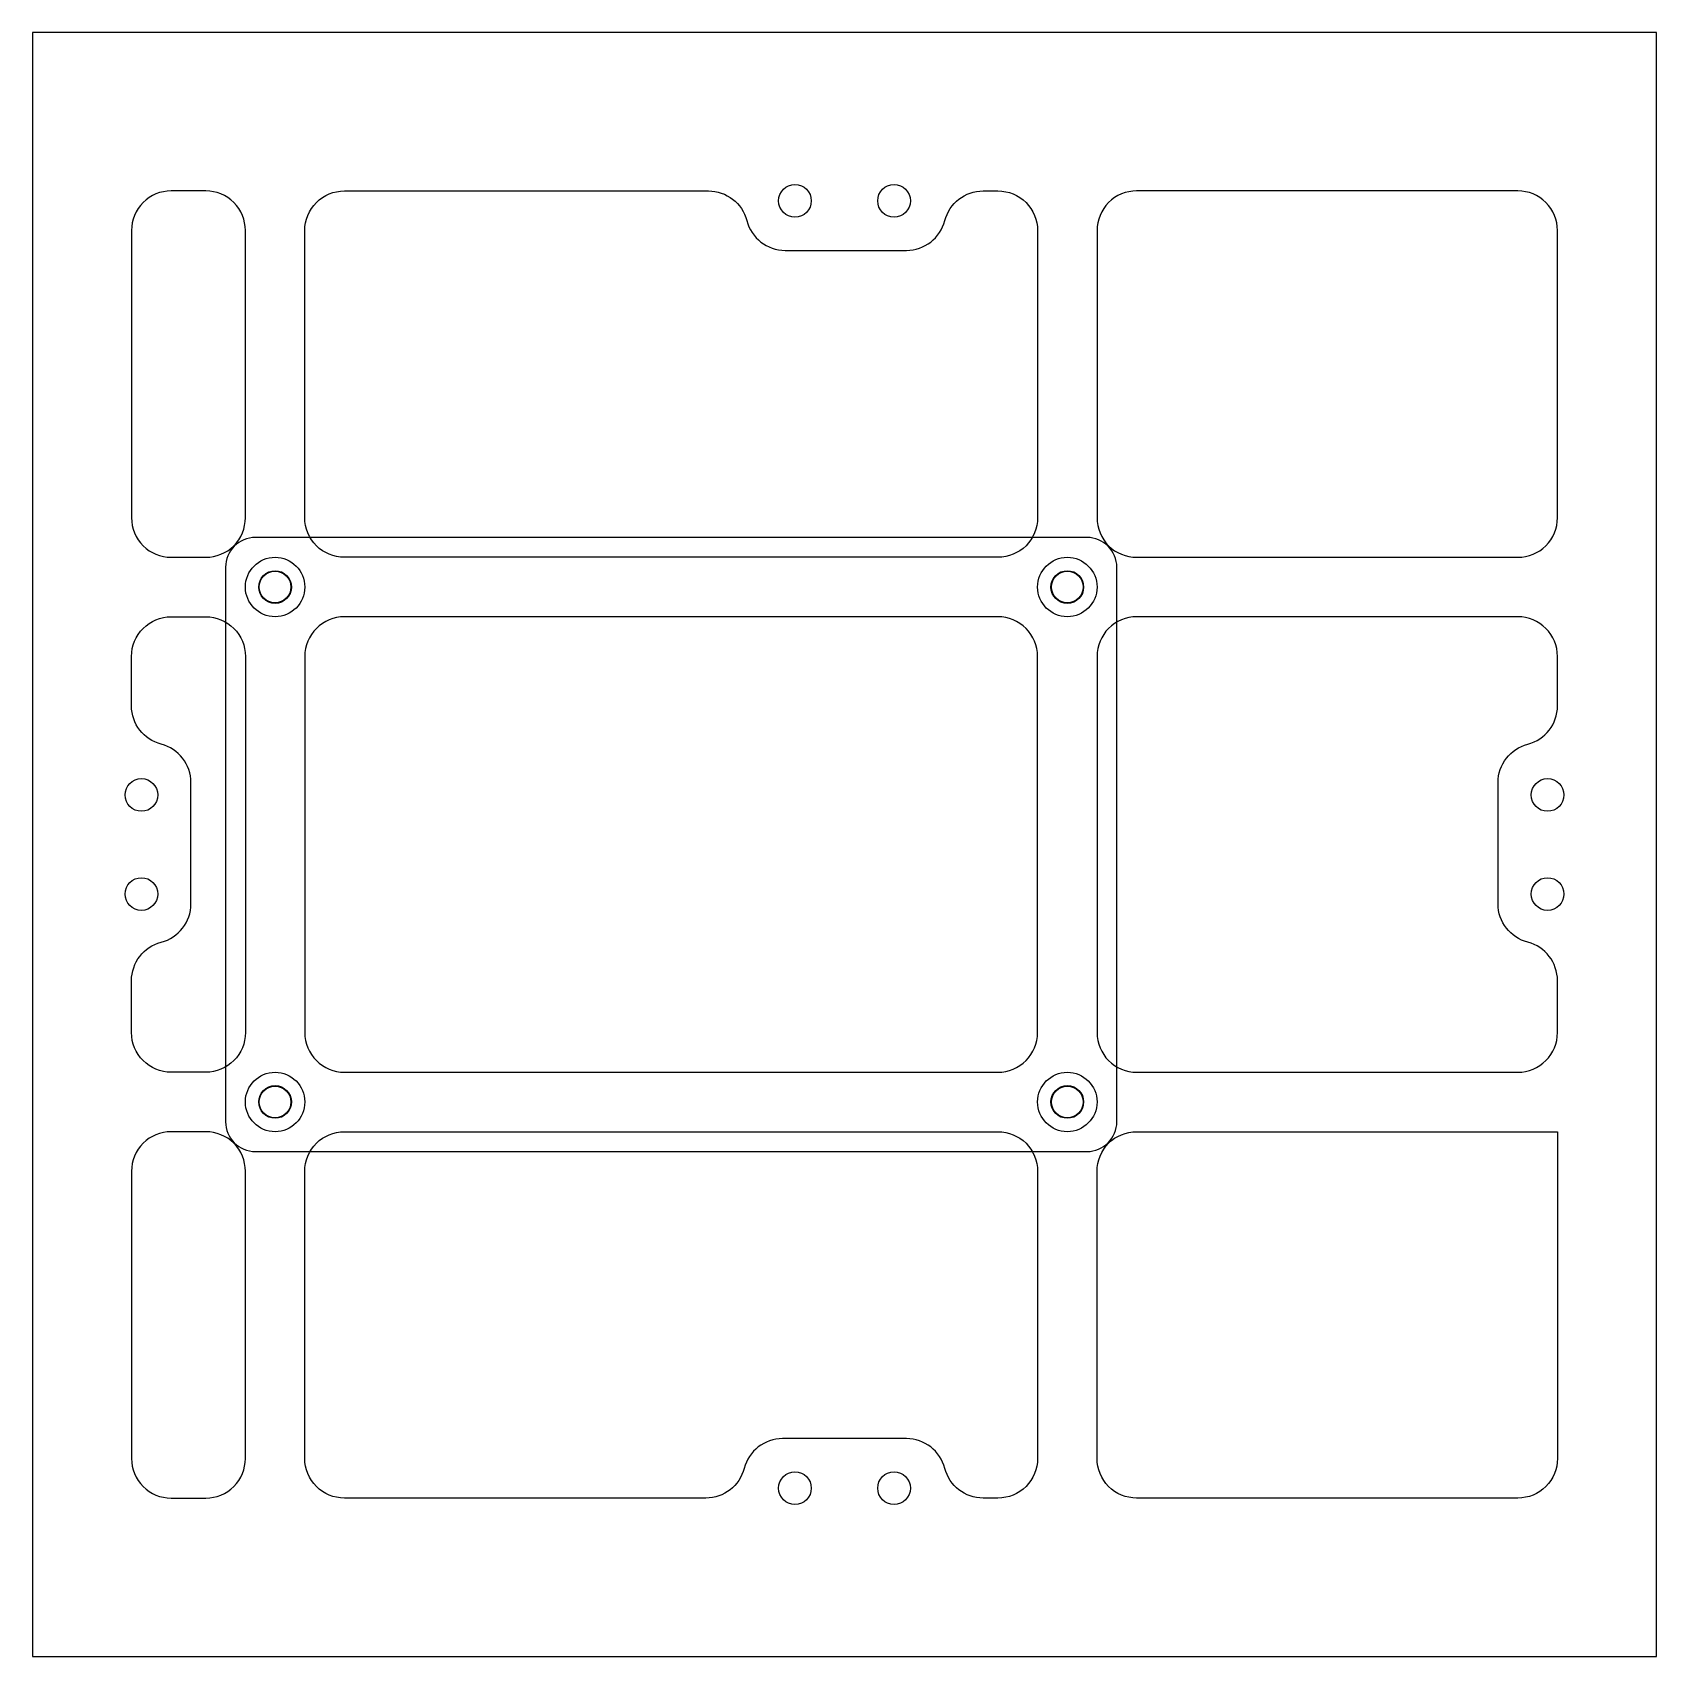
# Model space of a CAD drawing. Header units: millimetres. Extents: x -82 to 82, y -82 to 82.
import ezdxf

# ---------------------------------------------------------------- set-up
doc = ezdxf.new("R2010")
doc.units = ezdxf.units.MM
doc.layers.get('0').update_dxf_attribs({"linetype": 'CONTINUOUS'})

msp = doc.modelspace()

# ---------------------------------------------------------------- linework, layer by layer
msp.add_lwpolyline([(-82, 82), (-82, -82), (82, -82), (82, 82)], close=True)
for points in [[(-60.5, 62, 0.414214), (-64.5, 66), (-68, 66, 0.414214), (-72, 62), (-72, 33, 0.414214), (-68, 29), (-64.5, 29, 0.414214), (-60.5, 33)], [(-9.87, 63, 0.341999), (-6, 60), (6.25, 60, 0.341999), (10.13, 63, -0.341999), (14, 66), (15.5, 66, -0.414214), (19.5, 62), (19.5, 33, -0.414214), (15.5, 29), (-50.5, 29, -0.414214), (-54.5, 33), (-54.5, 62, -0.414214), (-50.5, 66), (-13.75, 66, -0.341999)], [(72, 62, 0.414214), (68, 66), (29.5, 66, 0.414214), (25.5, 62), (25.5, 33, 0.414214), (29.5, 29), (68, 29, 0.414214), (72, 33)], [(27.5, 28, 0.414214), (24.5, 31), (-59.5, 31, 0.414214), (-62.5, 28), (-62.5, -28, 0.414214), (-59.5, -31), (24.5, -31, 0.414214), (27.5, -28)], [(-69, -9.87, 0.341999), (-66, -6), (-66, 6.25, 0.341999), (-69, 10.13, -0.341999), (-72, 14), (-72, 19, -0.414214), (-68, 23), (-64.5, 23, -0.414214), (-60.5, 19), (-60.5, -19, -0.414214), (-64.5, -23), (-68, -23, -0.414214), (-72, -19), (-72, -13.75, -0.341999)], [(-54.5, -19, 0.414214), (-50.5, -23), (15.5, -23, 0.414214), (19.5, -19), (19.5, 19, 0.414214), (15.5, 23), (-50.5, 23, 0.414214), (-54.5, 19)], [(72, -13.75, 0.341999), (69, -9.87, -0.341999), (66, -6), (66, 6.25, -0.341999), (69, 10.13, 0.341999), (72, 14), (72, 19, 0.414214), (68, 23), (29.5, 23, 0.414214), (25.5, 19), (25.5, -19, 0.414214), (29.5, -23), (68, -23, 0.414214), (72, -19)], [(-60.5, -33, 0.414214), (-64.5, -29), (-68, -29, 0.414214), (-72, -33), (-72, -62, 0.414214), (-68, -66), (-64.5, -66, 0.414214), (-60.5, -62)], [(-6.25, -60, 0.341999), (-10.13, -63, -0.341999), (-14, -66), (-50.5, -66, -0.414214), (-54.5, -62), (-54.5, -33, -0.414214), (-50.5, -29), (15.5, -29, -0.414214), (19.5, -33), (19.5, -62, -0.414214), (15.5, -66), (14, -66, -0.341999), (10.13, -63, 0.341999), (6.25, -60)], [(29.5, -29), (72, -29), (72, -62, -0.414214), (68, -66), (29.5, -66, -0.414214), (25.5, -62), (25.5, -33, -0.414214)]]:
    msp.add_lwpolyline(points, format="xyb", close=True)
for centre, radius in [((-5, 65), 1.65), ((5, 65), 1.65), ((-57.5, 26), 3), ((22.5, 26), 3), ((-57.5, 26), 1.65), ((-57.5, 26), 1.6), ((22.5, 26), 1.65), ((22.5, 26), 1.6), ((-71, 5), 1.65), ((71, 5), 1.65), ((-71, -5), 1.65), ((71, -5), 1.65), ((-57.5, -26), 3), ((-57.5, -26), 1.65), ((-57.5, -26), 1.6), ((22.5, -26), 3), ((22.5, -26), 1.65), ((22.5, -26), 1.6), ((-5, -65), 1.65), ((5, -65), 1.65)]:
    msp.add_circle(centre, radius)

doc.saveas('drawing.dxf')
